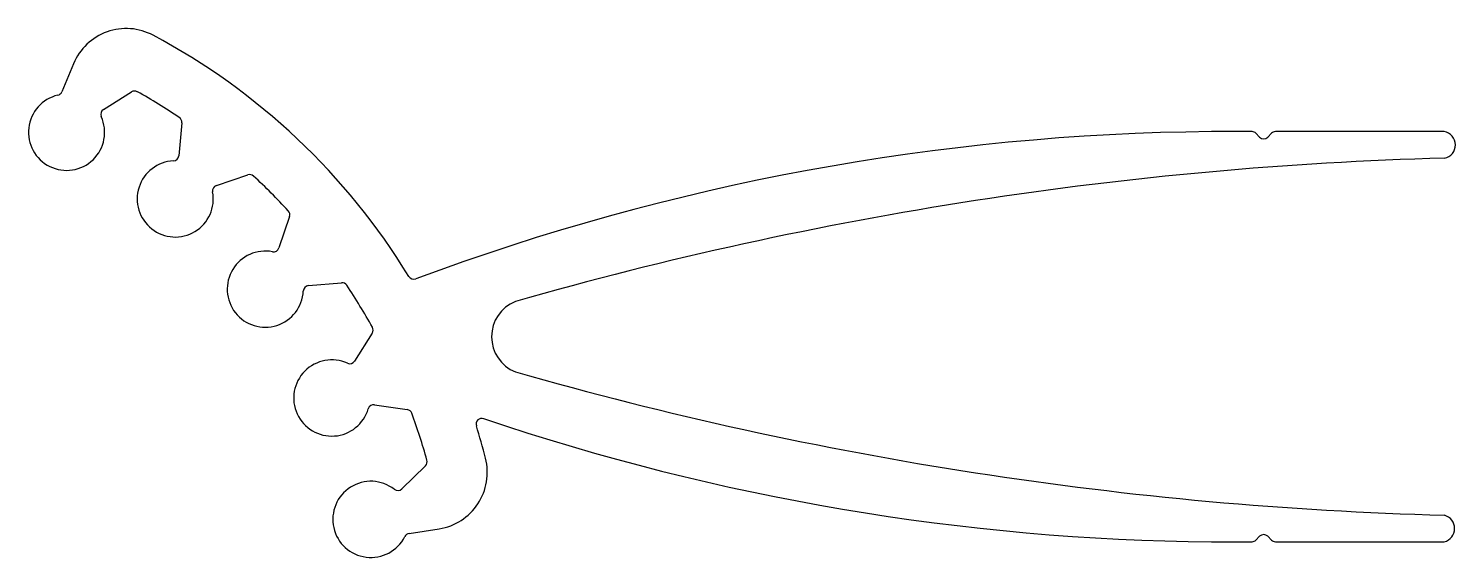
# Model space of a CAD drawing. Extents: x 332.4 to 407.4, y 667.9 to 695.7.
import ezdxf

# ---------------------------------------------------------------- set-up
doc = ezdxf.new("R2010")
doc.units = 0
doc.layers.get('0').update_dxf_attribs({"linetype": 'CONTINUOUS'})

msp = doc.modelspace()

# ---------------------------------------------------------------- linework, layer by layer
for p, q in [((334.789, 693.836), (334.173, 692.359)), ((336.361, 691.435), (337.833, 692.358)), ((340.476, 690.737), (340.321, 689.007)), ((396.703, 690.268), (394.564, 690.268)), ((397.101, 689.981), (396.901, 690.181)), ((397.725, 690.181), (397.525, 689.981)), ((406.796, 690.268), (397.929, 690.268)), ((342.296, 687.448), (343.943, 688.001)), ((346.133, 685.807), (345.578, 684.161)), ((347.133, 682.184), (348.864, 682.335)), ((350.48, 679.69), (349.555, 678.219)), ((350.604, 675.933), (352.323, 675.675)), ((353.275, 672.726), (352.031, 671.512)), ((352.412, 669.164), (353.995, 669.415)), ((394.564, 668.736), (396.703, 668.736)), ((396.901, 668.823), (397.101, 669.023)), ((397.525, 669.023), (397.725, 668.823)), ((397.929, 668.736), (406.796, 668.736))]:
    msp.add_line(p, q)
for centre, radius, start, end in [((337.558, 692.682), 3, 61.98733, 157.36671), ((322.529, 664.431), 35, 31.39235, 61.98733), ((334.423, 690.236), 2, 103.24735, 24.25948), ((333.896, 692.475), 0.3, 283.24735, 337.36671), ((337.992, 692.103), 0.3, 60.80259, 122.06804), ((322.529, 664.431), 32, 56.17019, 60.80259), ((336.52, 691.181), 0.3, 122.06804, 204.25948), ((340.177, 690.764), 0.3, 354.90473, 56.17019), ((395.633, 567.632), 122.641, 90.49956, 110.45856), ((396.688, 689.967), 0.302, 45.05979, 87.14766), ((397.313, 690.193), 0.3, 225, 315), ((397.937, 689.969), 0.3, 91.63364, 135), ((406.682, 689.572), 0.706, 280.2685, 80.7373), ((340.023, 689.033), 0.3, 272.7133, 354.90473), ((340.131, 686.736), 2, 92.7133, 10.72637), ((412.231, 491.798), 197.154, 91.57608, 105.96463), ((342.391, 687.164), 0.3, 108.53494, 190.72637), ((344.039, 687.716), 0.3, 47.26949, 108.53494), ((322.529, 664.431), 32, 42.63708, 47.26949), ((345.849, 685.903), 0.3, 341.37163, 42.63708), ((344.862, 681.997), 2, 79.18019, 357.19327), ((345.294, 684.257), 0.3, 259.18019, 341.37163), ((347.159, 681.885), 0.3, 95.00184, 177.19327), ((348.89, 682.036), 0.3, 33.73638, 95.00184), ((322.529, 664.431), 32, 29.10398, 33.73638), ((352.661, 682.819), 0.3, 211.39235, 290.4586), ((358.733, 679.502), 1.984, 111.52146, 248.47854), ((350.226, 679.85), 0.3, 327.83852, 29.10398), ((348.353, 676.283), 2, 65.64709, 343.66017), ((349.301, 678.379), 0.3, 245.64709, 327.83852), ((412.231, 867.206), 197.154, 254.03537, 268.42392), ((350.56, 675.636), 0.3, 81.46873, 163.66017), ((352.278, 675.379), 0.3, 20.20328, 81.46873), ((322.529, 664.431), 32, 15.57087, 20.20328), ((356.236, 674.914), 0.3, 71.30961, 197.27623), ((322.529, 664.431), 35, 14.37938, 17.27623), ((395.633, 791.372), 122.641, 251.30961, 269.50044), ((353.065, 672.94), 0.3, 314.30542, 15.57087), ((353.526, 672.378), 3, 279, 14.37938), ((350.409, 669.911), 2, 52.11398, 333.01637), ((351.822, 671.727), 0.3, 232.11398, 314.30542), ((406.629, 669.433), 0.717, 283.43036, 75.56384), ((352.459, 668.868), 0.3, 99, 153.01637), ((396.688, 669.037), 0.302, 272.85234, 314.94021), ((397.313, 668.811), 0.3, 45, 135), ((397.937, 669.035), 0.3, 225, 268.36636)]:
    msp.add_arc(centre, radius, start, end)

doc.saveas('drawing.dxf')
